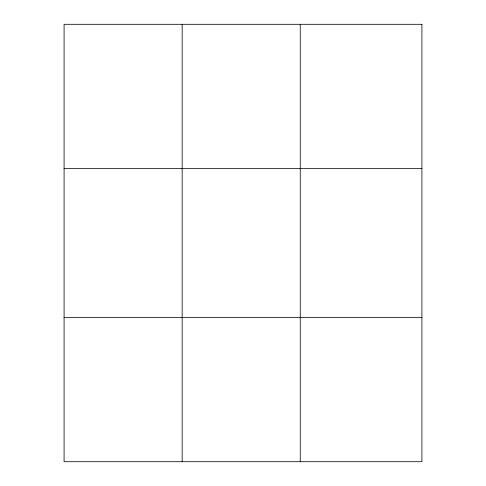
<?xml version="1.0" encoding="UTF-8"?>
<svg xmlns="http://www.w3.org/2000/svg" width="486" height="486" viewBox="0 0 486 486"><rect width="100%" height="100%" fill="white"/><g stroke="black" fill="none" stroke-linecap="round" stroke-linejoin="round"><path stroke-width="0.73" d="M182.171 461.7L182.171 24.3M300.251 461.7L300.251 24.3M64.085 168.642L421.915 168.642M64.085 317.358L421.915 317.358M421.915 24.3L421.915 461.7L64.085 461.7L64.085 24.3L421.915 24.3"/></g></svg>
